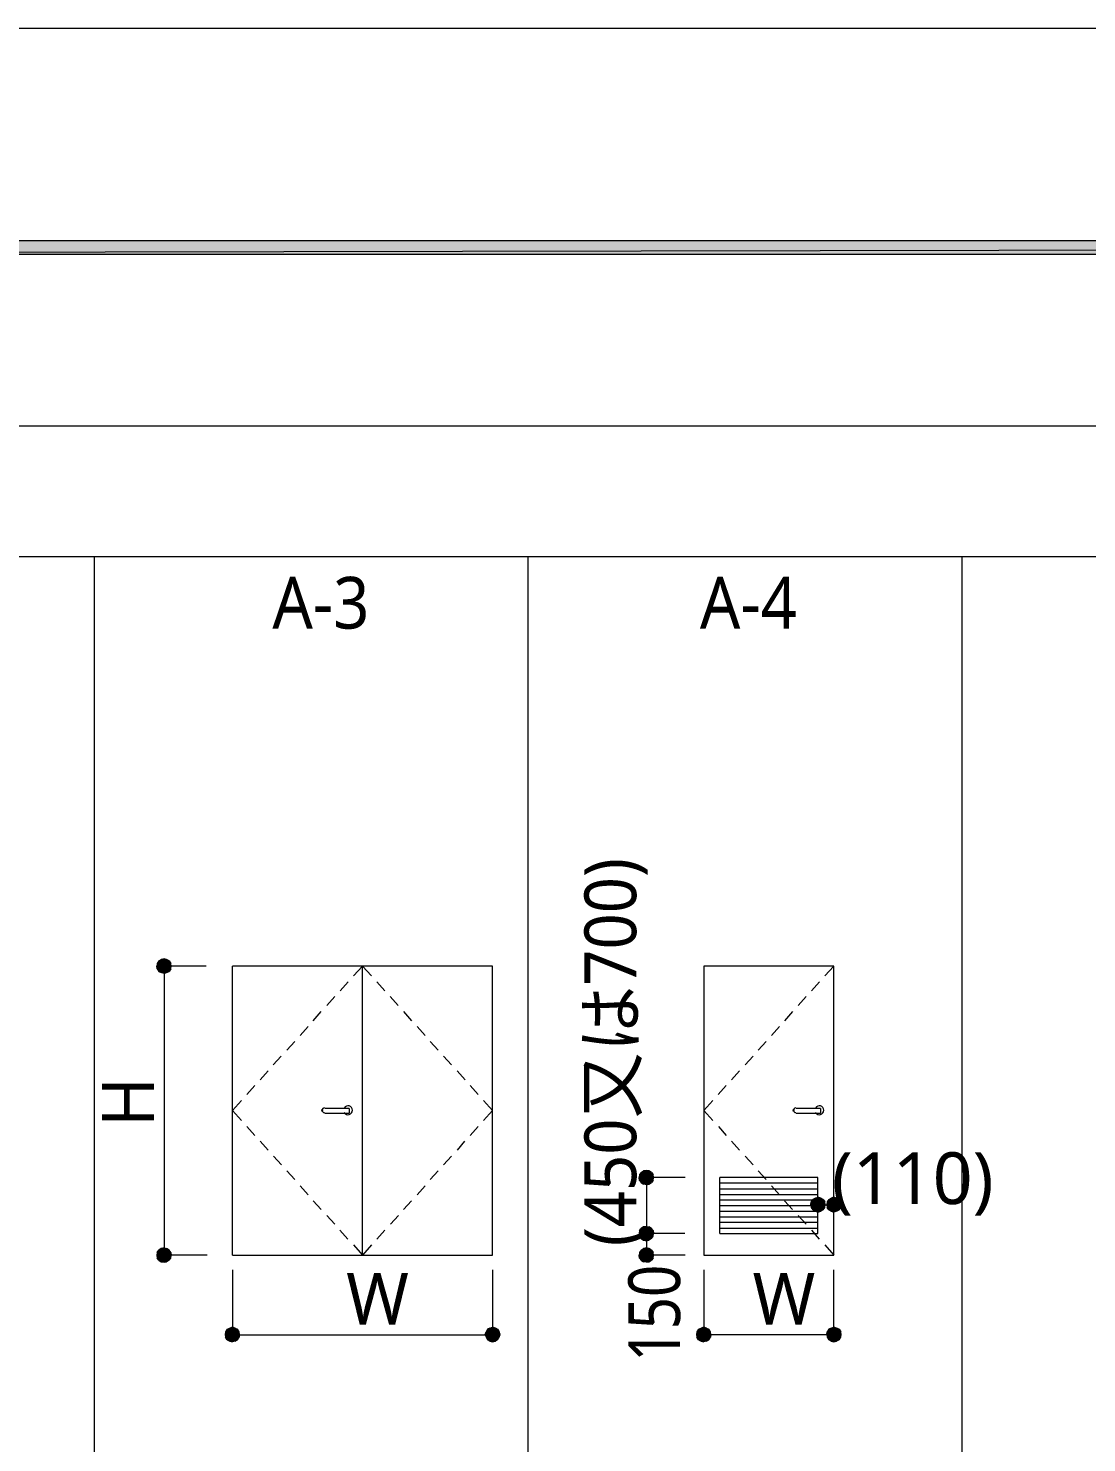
# Model space of a CAD drawing. Header units: millimetres. Extents: x 0 to 420, y 0 to 297.
# Drawn here: x 76.2 to 129.3, y 226 to 297 of the extents above; entities that cross this region are included whole.
import ezdxf
from ezdxf.enums import TextEntityAlignment as Align

# ---------------------------------------------------------------- set-up
doc = ezdxf.new("R2010")
doc.units = ezdxf.units.MM
doc.styles.add('kst32b', font='NotoSansJP-Variable.ttf')

msp = doc.modelspace()

# ---------------------------------------------------------------- hatches: boundary and pattern name
h = msp.add_hatch(color=7)
h.paths.add_polyline_path([(394.166, 285.623), (394.166, 286.321), (26.183, 285.623), (394.166, 285.623)])
h.paths.add_polyline_path([(394.166, 286.321), (26.183, 285.623), (26.183, 286.321), (394.166, 286.321)])
h = msp.add_hatch(color=7)
h.paths.add_polyline_path([(82.677, 250.021), (82.656, 249.872), (83.016, 249.872), (82.677, 250.021)])
h.paths.add_polyline_path([(82.656, 249.872), (83.016, 249.872), (82.677, 249.746), (82.656, 249.872)])
h.paths.add_polyline_path([(83.016, 249.872), (82.677, 249.746), (82.762, 249.618), (83.016, 249.872)])
h = msp.add_hatch(color=7)
h.paths.add_polyline_path([(83.016, 250.254), (82.868, 250.211), (83.016, 249.872), (83.016, 250.254)])
h.paths.add_polyline_path([(82.868, 250.211), (83.016, 249.872), (82.762, 250.148), (82.868, 250.211)])
h.paths.add_polyline_path([(83.016, 249.872), (82.762, 250.148), (82.677, 250.021), (83.016, 249.872)])
for points in [[(83.143, 250.211), (83.016, 250.254), (83.016, 249.872), (83.143, 250.211)], [(90.953, 242.676), (90.932, 242.655), (90.911, 242.633), (90.932, 242.612), (90.953, 242.591), (90.974, 242.612), (90.996, 242.633), (90.974, 242.655), (90.953, 242.676)], [(90.953, 242.676), (90.932, 242.655), (90.911, 242.633), (90.932, 242.612), (90.953, 242.591), (90.974, 242.612), (90.996, 242.633), (90.974, 242.655), (90.953, 242.676)], [(114.618, 242.676), (114.596, 242.655), (114.575, 242.633), (114.596, 242.612), (114.618, 242.591), (114.639, 242.612), (114.66, 242.633), (114.639, 242.655), (114.618, 242.676)], [(114.618, 242.676), (114.596, 242.655), (114.575, 242.633), (114.596, 242.612), (114.618, 242.591), (114.639, 242.612), (114.66, 242.633), (114.639, 242.655), (114.618, 242.676)], [(107.357, 239.607), (107.23, 239.628), (107.23, 239.268), (107.357, 239.607)], [(116.311, 238.04), (116.29, 237.892), (116.65, 237.892), (116.311, 238.04)], [(116.184, 237.765), (116.205, 237.892), (115.845, 237.892), (116.184, 237.765)], [(107.082, 236.114), (107.23, 236.093), (107.23, 236.453), (107.082, 236.114)], [(82.868, 235.035), (83.016, 235.013), (83.016, 235.373), (82.868, 235.035)], [(107.357, 235.712), (107.23, 235.733), (107.23, 235.373), (107.357, 235.712)], [(86.106, 231.521), (86.085, 231.394), (86.445, 231.394), (86.106, 231.521)], [(109.77, 231.521), (109.749, 231.394), (110.109, 231.394), (109.77, 231.521)], [(99.843, 231.246), (99.886, 231.394), (99.504, 231.394), (99.843, 231.246)], [(116.988, 231.246), (117.009, 231.394), (116.65, 231.394), (116.988, 231.246)]]:
    msp.add_hatch(color=7).paths.add_polyline_path(points)
h = msp.add_hatch(color=7)
h.paths.add_polyline_path([(83.376, 249.872), (83.354, 250.021), (83.016, 249.872), (83.376, 249.872)])
h.paths.add_polyline_path([(83.354, 250.021), (83.016, 249.872), (83.27, 250.148), (83.354, 250.021)])
h.paths.add_polyline_path([(83.016, 249.872), (83.27, 250.148), (83.143, 250.211), (83.016, 249.872)])
h = msp.add_hatch(color=7)
h.paths.add_polyline_path([(82.762, 249.618), (82.868, 249.555), (83.016, 249.872), (82.762, 249.618)])
h.paths.add_polyline_path([(82.868, 249.555), (83.016, 249.872), (83.016, 249.513), (82.868, 249.555)])
h.paths.add_polyline_path([(83.016, 249.872), (83.016, 249.513), (83.143, 249.555), (83.016, 249.872)])
h = msp.add_hatch(color=7)
h.paths.add_polyline_path([(83.143, 249.555), (83.27, 249.618), (83.016, 249.872), (83.143, 249.555)])
h.paths.add_polyline_path([(83.27, 249.618), (83.016, 249.872), (83.354, 249.746), (83.27, 249.618)])
h.paths.add_polyline_path([(83.016, 249.872), (83.354, 249.746), (83.376, 249.872), (83.016, 249.872)])
h = msp.add_hatch(color=7)
h.paths.add_polyline_path([(106.892, 239.416), (106.871, 239.268), (107.23, 239.268), (106.892, 239.416)])
h.paths.add_polyline_path([(106.871, 239.268), (107.23, 239.268), (106.892, 239.12), (106.871, 239.268)])
h.paths.add_polyline_path([(107.23, 239.268), (106.892, 239.12), (106.976, 239.014), (107.23, 239.268)])
h = msp.add_hatch(color=7)
h.paths.add_polyline_path([(107.23, 239.628), (107.082, 239.607), (107.23, 239.268), (107.23, 239.628)])
h.paths.add_polyline_path([(107.082, 239.607), (107.23, 239.268), (106.976, 239.522), (107.082, 239.607)])
h.paths.add_polyline_path([(107.23, 239.268), (106.976, 239.522), (106.892, 239.416), (107.23, 239.268)])
h = msp.add_hatch(color=7)
h.paths.add_polyline_path([(107.59, 239.268), (107.569, 239.416), (107.23, 239.268), (107.59, 239.268)])
h.paths.add_polyline_path([(107.569, 239.416), (107.23, 239.268), (107.484, 239.522), (107.569, 239.416)])
h.paths.add_polyline_path([(107.23, 239.268), (107.484, 239.522), (107.357, 239.607), (107.23, 239.268)])
h = msp.add_hatch(color=7)
h.paths.add_polyline_path([(106.976, 239.014), (107.082, 238.929), (107.23, 239.268), (106.976, 239.014)])
h.paths.add_polyline_path([(107.082, 238.929), (107.23, 239.268), (107.23, 238.908), (107.082, 238.929)])
h.paths.add_polyline_path([(107.23, 239.268), (107.23, 238.908), (107.357, 238.929), (107.23, 239.268)])
h = msp.add_hatch(color=7)
h.paths.add_polyline_path([(107.357, 238.929), (107.484, 239.014), (107.23, 239.268), (107.357, 238.929)])
h.paths.add_polyline_path([(107.484, 239.014), (107.23, 239.268), (107.569, 239.12), (107.484, 239.014)])
h.paths.add_polyline_path([(107.23, 239.268), (107.569, 239.12), (107.59, 239.268), (107.23, 239.268)])
h = msp.add_hatch(color=7)
h.paths.add_polyline_path([(115.591, 238.167), (115.507, 238.04), (115.845, 237.892), (115.591, 238.167)])
h.paths.add_polyline_path([(115.507, 238.04), (115.845, 237.892), (115.485, 237.892), (115.507, 238.04)])
h.paths.add_polyline_path([(115.845, 237.892), (115.485, 237.892), (115.507, 237.765), (115.845, 237.892)])
h = msp.add_hatch(color=7)
h.paths.add_polyline_path([(115.993, 238.231), (115.845, 238.273), (115.845, 237.892), (115.993, 238.231)])
h.paths.add_polyline_path([(115.845, 238.273), (115.845, 237.892), (115.718, 238.231), (115.845, 238.273)])
h.paths.add_polyline_path([(115.845, 237.892), (115.718, 238.231), (115.591, 238.167), (115.845, 237.892)])
h = msp.add_hatch(color=7)
h.paths.add_polyline_path([(116.205, 237.892), (116.184, 238.04), (115.845, 237.892), (116.205, 237.892)])
h.paths.add_polyline_path([(116.184, 238.04), (115.845, 237.892), (116.099, 238.167), (116.184, 238.04)])
h.paths.add_polyline_path([(115.845, 237.892), (116.099, 238.167), (115.993, 238.231), (115.845, 237.892)])
h = msp.add_hatch(color=7)
h.paths.add_polyline_path([(116.65, 238.273), (116.501, 238.231), (116.65, 237.892), (116.65, 238.273)])
h.paths.add_polyline_path([(116.501, 238.231), (116.65, 237.892), (116.396, 238.167), (116.501, 238.231)])
h.paths.add_polyline_path([(116.65, 237.892), (116.396, 238.167), (116.311, 238.04), (116.65, 237.892)])
h = msp.add_hatch(color=7)
h.paths.add_polyline_path([(116.988, 238.04), (116.904, 238.167), (116.65, 237.892), (116.988, 238.04)])
h.paths.add_polyline_path([(116.904, 238.167), (116.65, 237.892), (116.777, 238.231), (116.904, 238.167)])
h.paths.add_polyline_path([(116.65, 237.892), (116.777, 238.231), (116.65, 238.273), (116.65, 237.892)])
h = msp.add_hatch(color=7)
h.paths.add_polyline_path([(116.904, 237.638), (116.988, 237.765), (116.65, 237.892), (116.904, 237.638)])
h.paths.add_polyline_path([(116.988, 237.765), (116.65, 237.892), (117.009, 237.892), (116.988, 237.765)])
h.paths.add_polyline_path([(116.65, 237.892), (117.009, 237.892), (116.988, 238.04), (116.65, 237.892)])
h = msp.add_hatch(color=7)
h.paths.add_polyline_path([(115.507, 237.765), (115.591, 237.638), (115.845, 237.892), (115.507, 237.765)])
h.paths.add_polyline_path([(115.591, 237.638), (115.845, 237.892), (115.718, 237.575), (115.591, 237.638)])
h.paths.add_polyline_path([(115.845, 237.892), (115.718, 237.575), (115.845, 237.532), (115.845, 237.892)])
h = msp.add_hatch(color=7)
h.paths.add_polyline_path([(115.845, 237.532), (115.993, 237.575), (115.845, 237.892), (115.845, 237.532)])
h.paths.add_polyline_path([(115.993, 237.575), (115.845, 237.892), (116.099, 237.638), (115.993, 237.575)])
h.paths.add_polyline_path([(115.845, 237.892), (116.099, 237.638), (116.184, 237.765), (115.845, 237.892)])
h = msp.add_hatch(color=7)
h.paths.add_polyline_path([(116.29, 237.892), (116.311, 237.765), (116.65, 237.892), (116.29, 237.892)])
h.paths.add_polyline_path([(116.311, 237.765), (116.65, 237.892), (116.396, 237.638), (116.311, 237.765)])
h.paths.add_polyline_path([(116.65, 237.892), (116.396, 237.638), (116.501, 237.575), (116.65, 237.892)])
h = msp.add_hatch(color=7)
h.paths.add_polyline_path([(116.501, 237.575), (116.65, 237.532), (116.65, 237.892), (116.501, 237.575)])
h.paths.add_polyline_path([(116.65, 237.532), (116.65, 237.892), (116.777, 237.575), (116.65, 237.532)])
h.paths.add_polyline_path([(116.65, 237.892), (116.777, 237.575), (116.904, 237.638), (116.65, 237.892)])
h = msp.add_hatch(color=7)
h.paths.add_polyline_path([(107.082, 236.791), (106.976, 236.707), (107.23, 236.453), (107.082, 236.791)])
h.paths.add_polyline_path([(106.976, 236.707), (107.23, 236.453), (106.892, 236.601), (106.976, 236.707)])
h.paths.add_polyline_path([(107.23, 236.453), (106.892, 236.601), (106.871, 236.453), (107.23, 236.453)])
h = msp.add_hatch(color=7)
h.paths.add_polyline_path([(107.484, 236.707), (107.357, 236.791), (107.23, 236.453), (107.484, 236.707)])
h.paths.add_polyline_path([(107.357, 236.791), (107.23, 236.453), (107.23, 236.813), (107.357, 236.791)])
h.paths.add_polyline_path([(107.23, 236.453), (107.23, 236.813), (107.082, 236.791), (107.23, 236.453)])
h = msp.add_hatch(color=7)
h.paths.add_polyline_path([(107.569, 236.326), (107.59, 236.453), (107.23, 236.453), (107.569, 236.326)])
h.paths.add_polyline_path([(107.59, 236.453), (107.23, 236.453), (107.569, 236.601), (107.59, 236.453)])
h.paths.add_polyline_path([(107.23, 236.453), (107.569, 236.601), (107.484, 236.707), (107.23, 236.453)])
h = msp.add_hatch(color=7)
h.paths.add_polyline_path([(106.871, 236.453), (106.892, 236.326), (107.23, 236.453), (106.871, 236.453)])
h.paths.add_polyline_path([(106.892, 236.326), (107.23, 236.453), (106.976, 236.199), (106.892, 236.326)])
h.paths.add_polyline_path([(107.23, 236.453), (106.976, 236.199), (107.082, 236.114), (107.23, 236.453)])
h = msp.add_hatch(color=7)
h.paths.add_polyline_path([(107.23, 236.093), (107.357, 236.114), (107.23, 236.453), (107.23, 236.093)])
h.paths.add_polyline_path([(107.357, 236.114), (107.23, 236.453), (107.484, 236.199), (107.357, 236.114)])
h.paths.add_polyline_path([(107.23, 236.453), (107.484, 236.199), (107.569, 236.326), (107.23, 236.453)])
h = msp.add_hatch(color=7)
h.paths.add_polyline_path([(82.868, 235.712), (82.762, 235.627), (83.016, 235.373), (82.868, 235.712)])
h.paths.add_polyline_path([(82.762, 235.627), (83.016, 235.373), (82.677, 235.5), (82.762, 235.627)])
h.paths.add_polyline_path([(83.016, 235.373), (82.677, 235.5), (82.656, 235.373), (83.016, 235.373)])
h = msp.add_hatch(color=7)
h.paths.add_polyline_path([(82.656, 235.373), (82.677, 235.225), (83.016, 235.373), (82.656, 235.373)])
h.paths.add_polyline_path([(82.677, 235.225), (83.016, 235.373), (82.762, 235.119), (82.677, 235.225)])
h.paths.add_polyline_path([(83.016, 235.373), (82.762, 235.119), (82.868, 235.035), (83.016, 235.373)])
h = msp.add_hatch(color=7)
h.paths.add_polyline_path([(83.27, 235.627), (83.143, 235.712), (83.016, 235.373), (83.27, 235.627)])
h.paths.add_polyline_path([(83.143, 235.712), (83.016, 235.373), (83.016, 235.733), (83.143, 235.712)])
h.paths.add_polyline_path([(83.016, 235.373), (83.016, 235.733), (82.868, 235.712), (83.016, 235.373)])
h = msp.add_hatch(color=7)
h.paths.add_polyline_path([(83.354, 235.225), (83.376, 235.373), (83.016, 235.373), (83.354, 235.225)])
h.paths.add_polyline_path([(83.376, 235.373), (83.016, 235.373), (83.354, 235.5), (83.376, 235.373)])
h.paths.add_polyline_path([(83.016, 235.373), (83.354, 235.5), (83.27, 235.627), (83.016, 235.373)])
h = msp.add_hatch(color=7)
h.paths.add_polyline_path([(83.016, 235.013), (83.143, 235.035), (83.016, 235.373), (83.016, 235.013)])
h.paths.add_polyline_path([(83.143, 235.035), (83.016, 235.373), (83.27, 235.119), (83.143, 235.035)])
h.paths.add_polyline_path([(83.016, 235.373), (83.27, 235.119), (83.354, 235.225), (83.016, 235.373)])
h = msp.add_hatch(color=7)
h.paths.add_polyline_path([(106.892, 235.5), (106.871, 235.373), (107.23, 235.373), (106.892, 235.5)])
h.paths.add_polyline_path([(106.871, 235.373), (107.23, 235.373), (106.892, 235.225), (106.871, 235.373)])
h.paths.add_polyline_path([(107.23, 235.373), (106.892, 235.225), (106.976, 235.119), (107.23, 235.373)])
h = msp.add_hatch(color=7)
h.paths.add_polyline_path([(107.23, 235.733), (107.082, 235.712), (107.23, 235.373), (107.23, 235.733)])
h.paths.add_polyline_path([(107.082, 235.712), (107.23, 235.373), (106.976, 235.627), (107.082, 235.712)])
h.paths.add_polyline_path([(107.23, 235.373), (106.976, 235.627), (106.892, 235.5), (107.23, 235.373)])
h = msp.add_hatch(color=7)
h.paths.add_polyline_path([(106.976, 235.119), (107.082, 235.035), (107.23, 235.373), (106.976, 235.119)])
h.paths.add_polyline_path([(107.082, 235.035), (107.23, 235.373), (107.23, 235.013), (107.082, 235.035)])
h.paths.add_polyline_path([(107.23, 235.373), (107.23, 235.013), (107.357, 235.035), (107.23, 235.373)])
h = msp.add_hatch(color=7)
h.paths.add_polyline_path([(107.59, 235.373), (107.569, 235.5), (107.23, 235.373), (107.59, 235.373)])
h.paths.add_polyline_path([(107.569, 235.5), (107.23, 235.373), (107.484, 235.627), (107.569, 235.5)])
h.paths.add_polyline_path([(107.23, 235.373), (107.484, 235.627), (107.357, 235.712), (107.23, 235.373)])
h = msp.add_hatch(color=7)
h.paths.add_polyline_path([(107.357, 235.035), (107.484, 235.119), (107.23, 235.373), (107.357, 235.035)])
h.paths.add_polyline_path([(107.484, 235.119), (107.23, 235.373), (107.569, 235.225), (107.484, 235.119)])
h.paths.add_polyline_path([(107.23, 235.373), (107.569, 235.225), (107.59, 235.373), (107.23, 235.373)])
h = msp.add_hatch(color=7)
h.paths.add_polyline_path([(86.445, 231.754), (86.318, 231.712), (86.445, 231.394), (86.445, 231.754)])
h.paths.add_polyline_path([(86.318, 231.712), (86.445, 231.394), (86.191, 231.648), (86.318, 231.712)])
h.paths.add_polyline_path([(86.445, 231.394), (86.191, 231.648), (86.106, 231.521), (86.445, 231.394)])
h = msp.add_hatch(color=7)
h.paths.add_polyline_path([(86.783, 231.521), (86.699, 231.648), (86.445, 231.394), (86.783, 231.521)])
h.paths.add_polyline_path([(86.699, 231.648), (86.445, 231.394), (86.593, 231.712), (86.699, 231.648)])
h.paths.add_polyline_path([(86.445, 231.394), (86.593, 231.712), (86.445, 231.754), (86.445, 231.394)])
h = msp.add_hatch(color=7)
h.paths.add_polyline_path([(86.699, 231.119), (86.783, 231.246), (86.445, 231.394), (86.699, 231.119)])
h.paths.add_polyline_path([(86.783, 231.246), (86.445, 231.394), (86.804, 231.394), (86.783, 231.246)])
h.paths.add_polyline_path([(86.445, 231.394), (86.804, 231.394), (86.783, 231.521), (86.445, 231.394)])
h = msp.add_hatch(color=7)
h.paths.add_polyline_path([(99.251, 231.648), (99.187, 231.521), (99.504, 231.394), (99.251, 231.648)])
h.paths.add_polyline_path([(99.187, 231.521), (99.504, 231.394), (99.145, 231.394), (99.187, 231.521)])
h.paths.add_polyline_path([(99.504, 231.394), (99.145, 231.394), (99.187, 231.246), (99.504, 231.394)])
h = msp.add_hatch(color=7)
h.paths.add_polyline_path([(99.653, 231.712), (99.504, 231.754), (99.504, 231.394), (99.653, 231.712)])
h.paths.add_polyline_path([(99.504, 231.754), (99.504, 231.394), (99.378, 231.712), (99.504, 231.754)])
h.paths.add_polyline_path([(99.504, 231.394), (99.378, 231.712), (99.251, 231.648), (99.504, 231.394)])
h = msp.add_hatch(color=7)
h.paths.add_polyline_path([(99.886, 231.394), (99.843, 231.521), (99.504, 231.394), (99.886, 231.394)])
h.paths.add_polyline_path([(99.843, 231.521), (99.504, 231.394), (99.759, 231.648), (99.843, 231.521)])
h.paths.add_polyline_path([(99.504, 231.394), (99.759, 231.648), (99.653, 231.712), (99.504, 231.394)])
h = msp.add_hatch(color=7)
h.paths.add_polyline_path([(110.109, 231.754), (109.982, 231.712), (110.109, 231.394), (110.109, 231.754)])
h.paths.add_polyline_path([(109.982, 231.712), (110.109, 231.394), (109.855, 231.648), (109.982, 231.712)])
h.paths.add_polyline_path([(110.109, 231.394), (109.855, 231.648), (109.77, 231.521), (110.109, 231.394)])
h = msp.add_hatch(color=7)
h.paths.add_polyline_path([(110.448, 231.521), (110.363, 231.648), (110.109, 231.394), (110.448, 231.521)])
h.paths.add_polyline_path([(110.363, 231.648), (110.109, 231.394), (110.257, 231.712), (110.363, 231.648)])
h.paths.add_polyline_path([(110.109, 231.394), (110.257, 231.712), (110.109, 231.754), (110.109, 231.394)])
h = msp.add_hatch(color=7)
h.paths.add_polyline_path([(110.363, 231.119), (110.448, 231.246), (110.109, 231.394), (110.363, 231.119)])
h.paths.add_polyline_path([(110.448, 231.246), (110.109, 231.394), (110.469, 231.394), (110.448, 231.246)])
h.paths.add_polyline_path([(110.109, 231.394), (110.469, 231.394), (110.448, 231.521), (110.109, 231.394)])
h = msp.add_hatch(color=7)
h.paths.add_polyline_path([(116.396, 231.648), (116.311, 231.521), (116.65, 231.394), (116.396, 231.648)])
h.paths.add_polyline_path([(116.311, 231.521), (116.65, 231.394), (116.29, 231.394), (116.311, 231.521)])
h.paths.add_polyline_path([(116.65, 231.394), (116.29, 231.394), (116.311, 231.246), (116.65, 231.394)])
h = msp.add_hatch(color=7)
h.paths.add_polyline_path([(116.777, 231.712), (116.65, 231.754), (116.65, 231.394), (116.777, 231.712)])
h.paths.add_polyline_path([(116.65, 231.754), (116.65, 231.394), (116.501, 231.712), (116.65, 231.754)])
h.paths.add_polyline_path([(116.65, 231.394), (116.501, 231.712), (116.396, 231.648), (116.65, 231.394)])
h = msp.add_hatch(color=7)
h.paths.add_polyline_path([(117.009, 231.394), (116.988, 231.521), (116.65, 231.394), (117.009, 231.394)])
h.paths.add_polyline_path([(116.988, 231.521), (116.65, 231.394), (116.904, 231.648), (116.988, 231.521)])
h.paths.add_polyline_path([(116.65, 231.394), (116.904, 231.648), (116.777, 231.712), (116.65, 231.394)])
h = msp.add_hatch(color=7)
h.paths.add_polyline_path([(86.085, 231.394), (86.106, 231.246), (86.445, 231.394), (86.085, 231.394)])
h.paths.add_polyline_path([(86.106, 231.246), (86.445, 231.394), (86.191, 231.119), (86.106, 231.246)])
h.paths.add_polyline_path([(86.445, 231.394), (86.191, 231.119), (86.318, 231.055), (86.445, 231.394)])
h = msp.add_hatch(color=7)
h.paths.add_polyline_path([(86.318, 231.055), (86.445, 231.013), (86.445, 231.394), (86.318, 231.055)])
h.paths.add_polyline_path([(86.445, 231.013), (86.445, 231.394), (86.593, 231.055), (86.445, 231.013)])
h.paths.add_polyline_path([(86.445, 231.394), (86.593, 231.055), (86.699, 231.119), (86.445, 231.394)])
h = msp.add_hatch(color=7)
h.paths.add_polyline_path([(99.187, 231.246), (99.251, 231.119), (99.504, 231.394), (99.187, 231.246)])
h.paths.add_polyline_path([(99.251, 231.119), (99.504, 231.394), (99.378, 231.055), (99.251, 231.119)])
h.paths.add_polyline_path([(99.504, 231.394), (99.378, 231.055), (99.504, 231.013), (99.504, 231.394)])
h = msp.add_hatch(color=7)
h.paths.add_polyline_path([(99.504, 231.013), (99.653, 231.055), (99.504, 231.394), (99.504, 231.013)])
h.paths.add_polyline_path([(99.653, 231.055), (99.504, 231.394), (99.759, 231.119), (99.653, 231.055)])
h.paths.add_polyline_path([(99.504, 231.394), (99.759, 231.119), (99.843, 231.246), (99.504, 231.394)])
h = msp.add_hatch(color=7)
h.paths.add_polyline_path([(109.749, 231.394), (109.77, 231.246), (110.109, 231.394), (109.749, 231.394)])
h.paths.add_polyline_path([(109.77, 231.246), (110.109, 231.394), (109.855, 231.119), (109.77, 231.246)])
h.paths.add_polyline_path([(110.109, 231.394), (109.855, 231.119), (109.982, 231.055), (110.109, 231.394)])
h = msp.add_hatch(color=7)
h.paths.add_polyline_path([(109.982, 231.055), (110.109, 231.013), (110.109, 231.394), (109.982, 231.055)])
h.paths.add_polyline_path([(110.109, 231.013), (110.109, 231.394), (110.257, 231.055), (110.109, 231.013)])
h.paths.add_polyline_path([(110.109, 231.394), (110.257, 231.055), (110.363, 231.119), (110.109, 231.394)])
h = msp.add_hatch(color=7)
h.paths.add_polyline_path([(116.311, 231.246), (116.396, 231.119), (116.65, 231.394), (116.311, 231.246)])
h.paths.add_polyline_path([(116.396, 231.119), (116.65, 231.394), (116.501, 231.055), (116.396, 231.119)])
h.paths.add_polyline_path([(116.65, 231.394), (116.501, 231.055), (116.65, 231.013), (116.65, 231.394)])
h = msp.add_hatch(color=7)
h.paths.add_polyline_path([(116.65, 231.013), (116.777, 231.055), (116.65, 231.394), (116.65, 231.013)])
h.paths.add_polyline_path([(116.777, 231.055), (116.65, 231.394), (116.904, 231.119), (116.777, 231.055)])
h.paths.add_polyline_path([(116.65, 231.394), (116.904, 231.119), (116.988, 231.246), (116.65, 231.394)])

# ---------------------------------------------------------------- linework, layer by layer
at = {"lineweight": 13}
for points in [[(0.191, 0), (0.191, 296.968), (420.158, 296.968), (420.158, 0)], [(116.65, 235.373), (116.65, 249.872), (110.109, 249.872), (110.109, 235.373)]]:
    msp.add_lwpolyline(points, close=True, dxfattribs=at)
at = {"lineweight": 0}
for points in [[(394.166, 285.623), (394.166, 286.321), (26.183, 285.623)], [(394.166, 286.321), (26.183, 285.623), (26.183, 286.321)], [(82.677, 250.021), (82.656, 249.872), (83.016, 249.872)], [(83.016, 249.872), (82.762, 250.148), (82.677, 250.021)], [(82.868, 250.211), (83.016, 249.872), (82.762, 250.148)], [(83.016, 250.254), (82.868, 250.211), (83.016, 249.872)], [(83.143, 250.211), (83.016, 250.254), (83.016, 249.872)], [(83.016, 249.872), (83.27, 250.148), (83.143, 250.211)], [(83.354, 250.021), (83.016, 249.872), (83.27, 250.148)], [(83.376, 249.872), (83.354, 250.021), (83.016, 249.872)], [(82.656, 249.872), (83.016, 249.872), (82.677, 249.746)], [(83.016, 249.872), (82.677, 249.746), (82.762, 249.618)], [(82.762, 249.618), (82.868, 249.555), (83.016, 249.872)], [(82.868, 249.555), (83.016, 249.872), (83.016, 249.513)], [(83.016, 249.872), (83.016, 249.513), (83.143, 249.555)], [(83.143, 249.555), (83.27, 249.618), (83.016, 249.872)], [(83.27, 249.618), (83.016, 249.872), (83.354, 249.746)], [(83.016, 249.872), (83.354, 249.746), (83.376, 249.872)], [(90.953, 242.676), (90.932, 242.655), (90.911, 242.633), (90.932, 242.612), (90.953, 242.591), (90.974, 242.612), (90.996, 242.633), (90.974, 242.655)], [(90.953, 242.676), (90.932, 242.655), (90.911, 242.633), (90.932, 242.612), (90.953, 242.591), (90.974, 242.612), (90.996, 242.633), (90.974, 242.655)], [(114.618, 242.676), (114.596, 242.655), (114.575, 242.633), (114.596, 242.612), (114.618, 242.591), (114.639, 242.612), (114.66, 242.633), (114.639, 242.655)], [(114.618, 242.676), (114.596, 242.655), (114.575, 242.633), (114.596, 242.612), (114.618, 242.591), (114.639, 242.612), (114.66, 242.633), (114.639, 242.655)], [(106.892, 239.416), (106.871, 239.268), (107.23, 239.268)], [(107.23, 239.268), (106.976, 239.522), (106.892, 239.416)], [(107.082, 239.607), (107.23, 239.268), (106.976, 239.522)], [(107.23, 239.628), (107.082, 239.607), (107.23, 239.268)], [(107.357, 239.607), (107.23, 239.628), (107.23, 239.268)], [(107.23, 239.268), (107.484, 239.522), (107.357, 239.607)], [(107.569, 239.416), (107.23, 239.268), (107.484, 239.522)], [(107.59, 239.268), (107.569, 239.416), (107.23, 239.268)], [(106.871, 239.268), (107.23, 239.268), (106.892, 239.12)], [(107.23, 239.268), (106.892, 239.12), (106.976, 239.014)], [(106.976, 239.014), (107.082, 238.929), (107.23, 239.268)], [(107.082, 238.929), (107.23, 239.268), (107.23, 238.908)], [(107.23, 239.268), (107.23, 238.908), (107.357, 238.929)], [(107.357, 238.929), (107.484, 239.014), (107.23, 239.268)], [(107.484, 239.014), (107.23, 239.268), (107.569, 239.12)], [(107.23, 239.268), (107.569, 239.12), (107.59, 239.268)], [(115.507, 238.04), (115.845, 237.892), (115.485, 237.892)], [(115.591, 238.167), (115.507, 238.04), (115.845, 237.892)], [(115.845, 237.892), (115.718, 238.231), (115.591, 238.167)], [(115.845, 238.273), (115.845, 237.892), (115.718, 238.231)], [(115.993, 238.231), (115.845, 238.273), (115.845, 237.892)], [(115.845, 237.892), (116.099, 238.167), (115.993, 238.231)], [(116.184, 238.04), (115.845, 237.892), (116.099, 238.167)], [(116.205, 237.892), (116.184, 238.04), (115.845, 237.892)], [(116.311, 238.04), (116.29, 237.892), (116.65, 237.892)], [(116.65, 237.892), (116.396, 238.167), (116.311, 238.04)], [(116.501, 238.231), (116.65, 237.892), (116.396, 238.167)], [(116.65, 238.273), (116.501, 238.231), (116.65, 237.892)], [(116.65, 237.892), (116.777, 238.231), (116.65, 238.273)], [(116.904, 238.167), (116.65, 237.892), (116.777, 238.231)], [(116.988, 238.04), (116.904, 238.167), (116.65, 237.892)], [(116.65, 237.892), (117.009, 237.892), (116.988, 238.04)], [(115.845, 237.892), (115.485, 237.892), (115.507, 237.765)], [(115.507, 237.765), (115.591, 237.638), (115.845, 237.892)], [(115.591, 237.638), (115.845, 237.892), (115.718, 237.575)], [(115.845, 237.892), (115.718, 237.575), (115.845, 237.532)], [(115.845, 237.532), (115.993, 237.575), (115.845, 237.892)], [(115.993, 237.575), (115.845, 237.892), (116.099, 237.638)], [(115.845, 237.892), (116.099, 237.638), (116.184, 237.765)], [(116.184, 237.765), (116.205, 237.892), (115.845, 237.892)], [(116.29, 237.892), (116.311, 237.765), (116.65, 237.892)], [(116.311, 237.765), (116.65, 237.892), (116.396, 237.638)], [(116.65, 237.892), (116.396, 237.638), (116.501, 237.575)], [(116.501, 237.575), (116.65, 237.532), (116.65, 237.892)], [(116.65, 237.532), (116.65, 237.892), (116.777, 237.575)], [(116.65, 237.892), (116.777, 237.575), (116.904, 237.638)], [(116.904, 237.638), (116.988, 237.765), (116.65, 237.892)], [(116.988, 237.765), (116.65, 237.892), (117.009, 237.892)], [(107.23, 236.453), (106.892, 236.601), (106.871, 236.453)], [(106.976, 236.707), (107.23, 236.453), (106.892, 236.601)], [(107.082, 236.791), (106.976, 236.707), (107.23, 236.453)], [(107.23, 236.453), (107.23, 236.813), (107.082, 236.791)], [(107.357, 236.791), (107.23, 236.453), (107.23, 236.813)], [(107.484, 236.707), (107.357, 236.791), (107.23, 236.453)], [(107.23, 236.453), (107.569, 236.601), (107.484, 236.707)], [(107.59, 236.453), (107.23, 236.453), (107.569, 236.601)], [(106.871, 236.453), (106.892, 236.326), (107.23, 236.453)], [(106.892, 236.326), (107.23, 236.453), (106.976, 236.199)], [(107.23, 236.453), (106.976, 236.199), (107.082, 236.114)], [(107.082, 236.114), (107.23, 236.093), (107.23, 236.453)], [(107.23, 236.093), (107.357, 236.114), (107.23, 236.453)], [(107.357, 236.114), (107.23, 236.453), (107.484, 236.199)], [(107.23, 236.453), (107.484, 236.199), (107.569, 236.326)], [(107.569, 236.326), (107.59, 236.453), (107.23, 236.453)], [(83.016, 235.373), (82.677, 235.5), (82.656, 235.373)], [(82.656, 235.373), (82.677, 235.225), (83.016, 235.373)], [(82.762, 235.627), (83.016, 235.373), (82.677, 235.5)], [(82.677, 235.225), (83.016, 235.373), (82.762, 235.119)], [(82.868, 235.712), (82.762, 235.627), (83.016, 235.373)], [(83.016, 235.373), (82.762, 235.119), (82.868, 235.035)], [(83.016, 235.373), (83.016, 235.733), (82.868, 235.712)], [(82.868, 235.035), (83.016, 235.013), (83.016, 235.373)], [(83.143, 235.712), (83.016, 235.373), (83.016, 235.733)], [(83.27, 235.627), (83.143, 235.712), (83.016, 235.373)], [(83.016, 235.373), (83.354, 235.5), (83.27, 235.627)], [(83.376, 235.373), (83.016, 235.373), (83.354, 235.5)], [(83.016, 235.013), (83.143, 235.035), (83.016, 235.373)], [(83.143, 235.035), (83.016, 235.373), (83.27, 235.119)], [(83.016, 235.373), (83.27, 235.119), (83.354, 235.225)], [(83.354, 235.225), (83.376, 235.373), (83.016, 235.373)], [(106.892, 235.5), (106.871, 235.373), (107.23, 235.373)], [(106.871, 235.373), (107.23, 235.373), (106.892, 235.225)], [(107.23, 235.373), (106.976, 235.627), (106.892, 235.5)], [(107.23, 235.373), (106.892, 235.225), (106.976, 235.119)], [(107.082, 235.712), (107.23, 235.373), (106.976, 235.627)], [(106.976, 235.119), (107.082, 235.035), (107.23, 235.373)], [(107.23, 235.733), (107.082, 235.712), (107.23, 235.373)], [(107.082, 235.035), (107.23, 235.373), (107.23, 235.013)], [(107.357, 235.712), (107.23, 235.733), (107.23, 235.373)], [(107.23, 235.373), (107.484, 235.627), (107.357, 235.712)], [(107.569, 235.5), (107.23, 235.373), (107.484, 235.627)], [(107.59, 235.373), (107.569, 235.5), (107.23, 235.373)], [(107.23, 235.373), (107.23, 235.013), (107.357, 235.035)], [(107.357, 235.035), (107.484, 235.119), (107.23, 235.373)], [(107.484, 235.119), (107.23, 235.373), (107.569, 235.225)], [(107.23, 235.373), (107.569, 235.225), (107.59, 235.373)], [(86.106, 231.521), (86.085, 231.394), (86.445, 231.394)], [(86.445, 231.394), (86.191, 231.648), (86.106, 231.521)], [(86.318, 231.712), (86.445, 231.394), (86.191, 231.648)], [(86.445, 231.754), (86.318, 231.712), (86.445, 231.394)], [(86.445, 231.394), (86.593, 231.712), (86.445, 231.754)], [(86.699, 231.648), (86.445, 231.394), (86.593, 231.712)], [(86.783, 231.521), (86.699, 231.648), (86.445, 231.394)], [(86.445, 231.394), (86.804, 231.394), (86.783, 231.521)], [(99.187, 231.521), (99.504, 231.394), (99.145, 231.394)], [(99.251, 231.648), (99.187, 231.521), (99.504, 231.394)], [(99.504, 231.394), (99.378, 231.712), (99.251, 231.648)], [(99.504, 231.754), (99.504, 231.394), (99.378, 231.712)], [(99.653, 231.712), (99.504, 231.754), (99.504, 231.394)], [(99.504, 231.394), (99.759, 231.648), (99.653, 231.712)], [(99.843, 231.521), (99.504, 231.394), (99.759, 231.648)], [(99.886, 231.394), (99.843, 231.521), (99.504, 231.394)], [(109.77, 231.521), (109.749, 231.394), (110.109, 231.394)], [(110.109, 231.394), (109.855, 231.648), (109.77, 231.521)], [(109.982, 231.712), (110.109, 231.394), (109.855, 231.648)], [(110.109, 231.754), (109.982, 231.712), (110.109, 231.394)], [(110.109, 231.394), (110.257, 231.712), (110.109, 231.754)], [(110.363, 231.648), (110.109, 231.394), (110.257, 231.712)], [(110.448, 231.521), (110.363, 231.648), (110.109, 231.394)], [(110.109, 231.394), (110.469, 231.394), (110.448, 231.521)], [(116.311, 231.521), (116.65, 231.394), (116.29, 231.394)], [(116.396, 231.648), (116.311, 231.521), (116.65, 231.394)], [(116.65, 231.394), (116.501, 231.712), (116.396, 231.648)], [(116.65, 231.754), (116.65, 231.394), (116.501, 231.712)], [(116.777, 231.712), (116.65, 231.754), (116.65, 231.394)], [(116.65, 231.394), (116.904, 231.648), (116.777, 231.712)], [(116.988, 231.521), (116.65, 231.394), (116.904, 231.648)], [(117.009, 231.394), (116.988, 231.521), (116.65, 231.394)], [(86.085, 231.394), (86.106, 231.246), (86.445, 231.394)], [(86.106, 231.246), (86.445, 231.394), (86.191, 231.119)], [(86.445, 231.394), (86.191, 231.119), (86.318, 231.055)], [(86.318, 231.055), (86.445, 231.013), (86.445, 231.394)], [(86.445, 231.013), (86.445, 231.394), (86.593, 231.055)], [(86.445, 231.394), (86.593, 231.055), (86.699, 231.119)], [(86.699, 231.119), (86.783, 231.246), (86.445, 231.394)], [(86.783, 231.246), (86.445, 231.394), (86.804, 231.394)], [(99.504, 231.394), (99.145, 231.394), (99.187, 231.246)], [(99.187, 231.246), (99.251, 231.119), (99.504, 231.394)], [(99.251, 231.119), (99.504, 231.394), (99.378, 231.055)], [(99.504, 231.394), (99.378, 231.055), (99.504, 231.013)], [(99.504, 231.013), (99.653, 231.055), (99.504, 231.394)], [(99.653, 231.055), (99.504, 231.394), (99.759, 231.119)], [(99.504, 231.394), (99.759, 231.119), (99.843, 231.246)], [(99.843, 231.246), (99.886, 231.394), (99.504, 231.394)], [(109.749, 231.394), (109.77, 231.246), (110.109, 231.394)], [(109.77, 231.246), (110.109, 231.394), (109.855, 231.119)], [(110.109, 231.394), (109.855, 231.119), (109.982, 231.055)], [(109.982, 231.055), (110.109, 231.013), (110.109, 231.394)], [(110.109, 231.013), (110.109, 231.394), (110.257, 231.055)], [(110.109, 231.394), (110.257, 231.055), (110.363, 231.119)], [(110.363, 231.119), (110.448, 231.246), (110.109, 231.394)], [(110.448, 231.246), (110.109, 231.394), (110.469, 231.394)], [(116.65, 231.394), (116.29, 231.394), (116.311, 231.246)], [(116.311, 231.246), (116.396, 231.119), (116.65, 231.394)], [(116.396, 231.119), (116.65, 231.394), (116.501, 231.055)], [(116.65, 231.394), (116.501, 231.055), (116.65, 231.013)], [(116.65, 231.013), (116.777, 231.055), (116.65, 231.394)], [(116.777, 231.055), (116.65, 231.394), (116.904, 231.119)], [(116.65, 231.394), (116.904, 231.119), (116.988, 231.246)], [(116.988, 231.246), (117.009, 231.394), (116.65, 231.394)]]:
    msp.add_lwpolyline(points, close=True, dxfattribs=at)
at = {"lineweight": 13}
for points in [[(394.166, 276.987), (26.183, 276.987)], [(26.183, 270.446), (205.169, 270.446)], [(79.523, 166.603), (79.523, 270.446)], [(101.304, 166.603), (101.304, 270.446)], [(123.084, 166.603), (123.084, 270.446)], [(83.016, 249.872), (83.016, 235.373)], [(85.132, 249.872), (83.016, 249.872)], [(86.445, 235.373), (86.445, 249.872)], [(86.445, 235.373), (99.504, 235.373), (99.504, 249.872), (86.445, 249.872)], [(92.52, 249.386), (92.985, 249.872)], [(92.985, 235.373), (92.985, 249.872)], [(92.985, 249.872), (93.43, 249.386)], [(116.65, 249.872), (116.184, 249.386)], [(91.863, 248.645), (92.266, 249.089)], [(93.705, 249.089), (94.107, 248.645)], [(115.93, 249.089), (115.528, 248.645)], [(91.186, 247.904), (91.588, 248.348)], [(94.361, 248.348), (94.763, 247.904)], [(115.253, 248.348), (114.85, 247.904)], [(90.509, 247.142), (90.911, 247.608)], [(95.038, 247.608), (95.441, 247.142)], [(114.575, 247.608), (114.173, 247.142)], [(89.853, 246.401), (90.255, 246.846)], [(95.716, 246.846), (96.118, 246.401)], [(113.919, 246.846), (113.517, 246.401)], [(89.175, 245.66), (89.577, 246.105)], [(96.372, 246.105), (96.774, 245.66)], [(113.242, 246.105), (112.84, 245.66)], [(88.498, 244.92), (88.9, 245.364)], [(97.049, 245.364), (97.451, 244.92)], [(112.586, 245.364), (112.183, 244.92)], [(87.842, 244.179), (88.244, 244.623)], [(97.727, 244.623), (98.129, 244.179)], [(111.908, 244.623), (111.506, 244.179)], [(87.164, 243.438), (87.567, 243.882)], [(98.383, 243.882), (98.785, 243.438)], [(111.231, 243.882), (110.829, 243.438)], [(86.445, 242.633), (86.91, 243.141)], [(99.06, 243.141), (99.504, 242.633)], [(110.575, 243.141), (110.109, 242.633), (110.575, 242.125)], [(86.445, 242.633), (86.91, 242.125)], [(91.07, 242.761), (91.024, 242.751), (90.987, 242.726), (90.962, 242.689), (90.953, 242.644)], [(90.953, 242.644), (90.962, 242.599), (90.987, 242.562), (91.024, 242.537), (91.07, 242.528)], [(92.308, 242.739), (91.08, 242.739)], [(91.08, 242.506), (92.308, 242.506)], [(92.062, 242.533), (92.109, 242.476), (92.17, 242.439), (92.239, 242.422), (92.312, 242.429), (92.379, 242.46), (92.431, 242.509), (92.465, 242.572), (92.477, 242.644), (92.465, 242.716), (92.431, 242.779), (92.379, 242.828), (92.312, 242.859), (92.239, 242.866), (92.17, 242.849), (92.109, 242.812), (92.062, 242.755)], [(92.308, 242.739), (92.308, 242.506)], [(99.504, 242.633), (99.06, 242.125)], [(114.734, 242.761), (114.689, 242.751), (114.652, 242.726), (114.627, 242.689), (114.618, 242.644)], [(114.618, 242.644), (114.627, 242.599), (114.652, 242.562), (114.689, 242.537), (114.734, 242.528)], [(115.972, 242.739), (114.745, 242.739)], [(114.745, 242.506), (115.972, 242.506)], [(115.727, 242.533), (115.773, 242.476), (115.834, 242.439), (115.904, 242.422), (115.977, 242.429), (116.044, 242.46), (116.096, 242.509), (116.129, 242.572), (116.142, 242.644), (116.129, 242.716), (116.096, 242.779), (116.044, 242.828), (115.977, 242.859), (115.904, 242.866), (115.834, 242.849), (115.773, 242.812), (115.727, 242.755)], [(115.972, 242.739), (115.972, 242.506)], [(87.164, 241.829), (87.567, 241.385)], [(98.785, 241.829), (98.383, 241.385)], [(110.85, 241.829), (111.231, 241.385)], [(87.842, 241.088), (88.244, 240.644)], [(98.108, 241.088), (97.727, 240.644)], [(111.506, 241.088), (111.908, 240.644)], [(88.519, 240.347), (88.921, 239.903)], [(97.451, 240.347), (97.049, 239.903)], [(112.183, 240.347), (112.586, 239.903)], [(89.175, 239.607), (89.577, 239.162)], [(96.774, 239.607), (96.372, 239.162)], [(112.84, 239.607), (113.242, 239.162)], [(89.853, 238.845), (90.255, 238.4)], [(96.118, 238.845), (95.716, 238.4)], [(109.178, 239.268), (107.23, 239.268), (107.23, 236.453)], [(110.913, 236.453), (110.913, 239.268)], [(115.845, 236.453), (115.845, 239.268), (110.913, 239.268)], [(110.913, 238.993), (115.845, 238.993)], [(110.913, 238.696), (115.845, 238.696)], [(113.517, 238.845), (113.919, 238.4)], [(90.509, 238.104), (90.911, 237.659)], [(95.441, 238.104), (95.038, 237.659)], [(110.913, 238.421), (115.845, 238.421)], [(110.913, 238.146), (115.845, 238.146)], [(114.173, 238.104), (114.575, 237.659)], [(91.186, 237.363), (91.588, 236.918)], [(94.784, 237.363), (94.382, 236.918)], [(110.913, 237.871), (115.845, 237.871)], [(110.913, 237.575), (115.845, 237.575)], [(110.913, 237.299), (115.845, 237.299)], [(114.85, 237.363), (115.253, 236.918)], [(115.845, 237.892), (116.65, 237.892)], [(91.842, 236.622), (92.244, 236.178)], [(94.107, 236.622), (93.705, 236.178)], [(110.913, 237.024), (115.845, 237.024)], [(110.913, 236.728), (115.845, 236.728)], [(115.528, 236.622), (115.909, 236.178)], [(92.52, 235.881), (92.985, 235.373)], [(93.43, 235.881), (92.985, 235.373)], [(109.157, 236.453), (107.23, 236.453), (107.23, 235.373)], [(110.913, 236.453), (115.845, 236.453)], [(116.184, 235.881), (116.65, 235.373)], [(85.175, 235.373), (83.016, 235.373)], [(109.178, 235.373), (107.23, 235.373)], [(86.445, 234.632), (86.445, 231.373)], [(99.504, 234.632), (99.504, 231.373)], [(110.109, 234.632), (110.109, 231.394), (116.65, 231.394), (116.65, 234.632)], [(86.445, 231.373), (99.504, 231.373)]]:
    msp.add_lwpolyline(points, dxfattribs=at)

# ---------------------------------------------------------------- texts
at = {"style": 'kst32b'}
for s, p, p2 in [('A-3', (88.456, 266.827), (93.328, 266.827)), ('A-4', (109.919, 266.827), (114.791, 266.827)), ('(450又は700)', (106.722, 235.818), (106.722, 255.31)), ('(110)', (116.544, 237.934), (124.665, 237.934)), ('150', (108.924, 230.018), (108.924, 234.891))]:
    msp.add_text(s, height=2.5989, dxfattribs=at).set_placement(p, p2, align=Align.FIT)
msp.add_text('H', height=2.599, rotation=90, dxfattribs=at).set_placement((82.508, 241.808))
for p in [(92.16, 231.881), (112.564, 231.881)]:
    msp.add_text('W', height=2.599, dxfattribs=at).set_placement(p)

doc.saveas('drawing.dxf')
